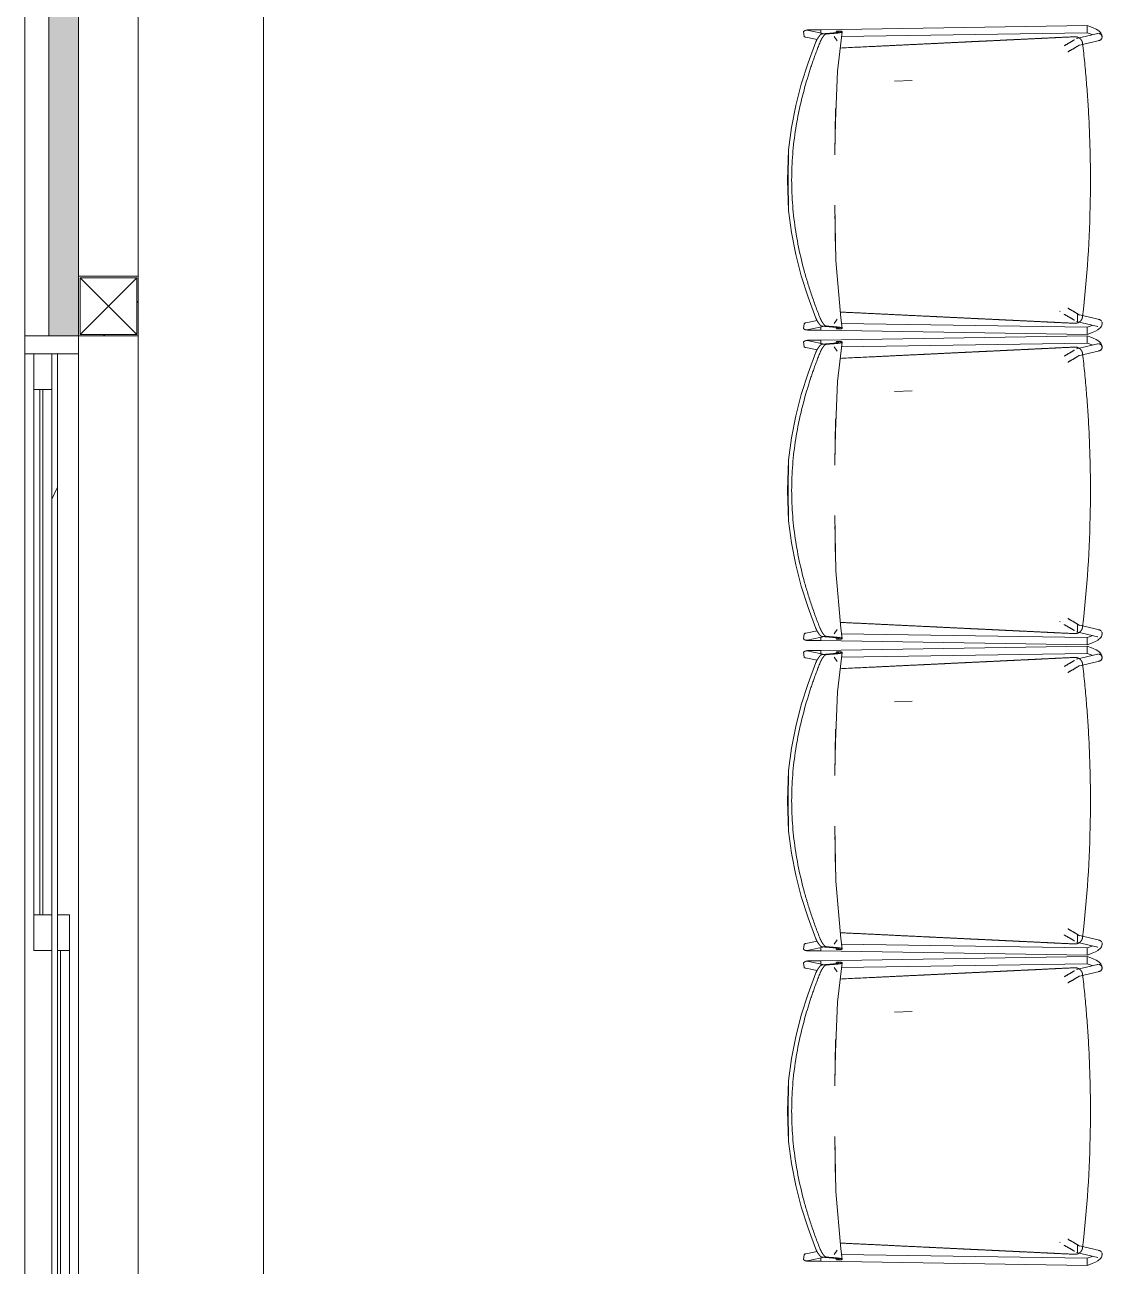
# Model space of a CAD drawing. Header units: millimetres. Extents: x -76261 to 649593, y -304265 to 60256.
# Drawn here: x 128700 to 130505, y -13159 to -11079 of the extents above; entities that cross this region are included whole.
import ezdxf

# ---------------------------------------------------------------- set-up
doc = ezdxf.new("R2010")
doc.units = ezdxf.units.MM
doc.header["$LTSCALE"] = 2000
doc.header["$MEASUREMENT"] = 0
doc.linetypes.add('Centre', pattern=[6.9, 4, -0.7, 1.5, -0.7])
doc.linetypes.add('Hidden 1_0mm', pattern=[1.6, 1, -0.6])
doc.layers.get('0').update_dxf_attribs({"linetype": 'CONTINUOUS'})
for name, color, linetype, lineweight in [('A-GLAZ', 8, 'CONTINUOUS', 15), ('A-WALL', 8, 'CONTINUOUS', 15), ('A-WALL-PATT', 8, 'CONTINUOUS', 50), ('I-FURN', 8, 'Hidden 1_0mm', 15), ('S-BEAM', 12, 'CONTINUOUS', 15), ('S-GRID', 14, 'CONTINUOUS', 15)]:
    doc.layers.add(name, color=color, linetype=linetype, lineweight=lineweight)

# ---------------------------------------------------------------- blocks, each defined once
blk = doc.blocks.new('WPVC-1500x2000 - WPVC-2000X2000-10643708-3rd FLOOR PLAN')
at = {"layer": 'A-GLAZ'}
h = blk.add_hatch(dxfattribs=at)
h.set_pattern_fill('FP_43', color=256, style=0, pattern_type=2)
h.set_pattern_definition([(153.435, (-54706, 86237.8), (-1524.001, -0.0014), [532.463, -2875.304]), (153.435, (-54706, 84713.8), (-1524.001, -0.0014), [532.463, -2875.304]), (153.435, (-55000.4, 86967.34), (-1524.001, -0.0014), [532.463, -2875.304]), (153.435, (-55000.4, 85443.34), (-1524.001, -0.0014), [532.463, -2875.304]), (153.435, (-54896.5, 86856.9), (-1524.001, -0.0014), [532.463, -2875.304]), (153.435, (-54896.5, 85332.9), (-1524.001, -0.0014), [532.463, -2875.304]), (153.435, (-55491.7, 86744.36), (-1524.001, -0.0014), [258.802, -3148.965]), (153.435, (-55491.7, 85220.36), (-1524.001, -0.0014), [258.802, -3148.965]), (153.435, (-55399.6, 86670.75), (-1524.001, -0.0014), [532.463, -2875.304]), (153.435, (-55399.6, 85146.75), (-1524.001, -0.0014), [532.463, -2875.304]), (153.435, (-55465.7, 86683.74), (-1524.001, -0.0014), [532.463, -2875.304]), (153.435, (-55465.7, 85159.74), (-1524.001, -0.0014), [532.463, -2875.304]), (153.435, (-55175.6, 86068.9), (-1524.001, -0.0014), [532.463, -2875.304]), (153.435, (-55175.6, 84544.9), (-1524.001, -0.0014), [532.463, -2875.304]), (153.435, (-55253.5, 86081.9), (-1524.001, -0.0014), [532.463, -2875.304]), (153.435, (-55253.5, 84557.9), (-1524.001, -0.0014), [532.463, -2875.304]), (153.435, (-55309.7, 86085.4), (-1524.001, -0.0014), [532.463, -2875.304]), (153.435, (-55309.7, 84561.4), (-1524.001, -0.0014), [532.463, -2875.304])])
h.paths.add_polyline_path([(970, 10), (-970, 10), (-970, 0), (970, 0)], flags=0)
for p, q in [((-1000, 45), (-970, 45)), ((-1000, -45), (-1000, 45)), ((-970, 45), (-970, 10)), ((-970, 45), (970, 45)), ((970, 45), (1000, 45)), ((970, 10), (970, 45)), ((1000, 45), (1000, -45)), ((-30, 30), (30, 30)), ((-30, 10), (-30, 30)), ((30, 30), (30, 10)), ((30, 30), (910, 30)), ((910, 30), (970, 30)), ((910, 10), (910, 30)), ((970, 30), (970, 10)), ((-970, 10), (970, 10)), ((-970, 0), (-970, 10)), ((-970, 0), (970, 0)), ((-970, 0), (-970, -45)), ((-970, -30), (-970, 0)), ((-910, 0), (-910, -30)), ((-30, -30), (-30, 0)), ((30, 15), (910, 15)), ((30, 10), (30, 15)), ((30, 0), (30, -30)), ((910, 15), (910, 10)), ((970, 10), (970, 0)), ((970, -45), (970, 0)), ((-910, -15), (-30, -15)), ((-910, -20), (-910, -15)), ((-30, -20), (-910, -20)), ((-30, -15), (-30, -20)), ((-910, -30), (-970, -30)), ((-910, -30), (-30, -30)), ((30, -30), (-30, -30)), ((-970, -45), (-1000, -45)), ((-970, -45), (970, -45)), ((1000, -45), (970, -45))]:
    blk.add_line(p, q, dxfattribs=at)
blk = doc.blocks.new('AndreuWorld_Sit_SideChair_SledBase - AndreuWorld_Sit_SideChair_SledBase-V74-3rd FLOOR PLAN')
at = {"layer": 'I-FURN'}
for p, q in [((-251, 217.6), (-244.5, 185.8)), ((-235.4, 201.1), (-239.3, 220)), ((239.3, 220), (235.4, 201.1)), ((244.5, 185.8), (251, 217.6)), ((-251.6, 194.6), (-258.8, -251.4)), ((-251.6, 194.6), (-251.3, 194.6)), ((-246.7, 194.6), (-251.6, 194.6)), ((245.7, 194.6), (250.9, 194.6)), ((250.9, 194.6), (245.7, 194.6)), ((258.8, -251.4), (251.6, 194.6)), ((-249.4, 168.3), (-249.4, 162.1)), ((-233.1, 167.4), (-240.4, 172.5)), ((233.1, 167.4), (240.4, 172.5)), ((249.4, 162.1), (249.4, 168.3)), ((-246.8, -251.4), (-240.3, 160)), ((240.3, 160), (246.8, -251.4)), ((165.5, 71.5), (167, 41.9)), ((-220, -205.2), (-220.5, -206.1)), ((-236.9, -233.6), (-245.5, -269.2)), ((-237, -235), (-225.1, -235)), ((-233.9, -272), (-225.3, -236.4)), ((225.3, -236.4), (233.9, -271.9)), ((245.5, -269.1), (236.9, -233.6)), ((-258.5, -251.4), (-258.8, -251.4)), ((-258.8, -251.4), (-258.5, -251.4)), ((-258, -251.4), (-258.8, -251.4)), ((-247, -251.4), (-257, -251.4)), ((258.8, -251.4), (247, -251.4)), ((258.8, -251.4), (258.5, -251.4)), ((258.5, -251.4), (258.8, -251.4))]:
    blk.add_line(p, q, dxfattribs=at)
at = {"layer": 'I-FURN', "flags": 128}
for points in [[(50.8, 248.8), (0, 250.6), (-50.8, 248.8)], [(-231.4, 203.1), (-196.4, 216.2), (-160.8, 227.6), (-124.6, 236.9), (-87.9, 244.1), (-50.8, 248.8)], [(-50.8, 248.8), (0, 249.3), (50.8, 248.8)], [(50.8, 248.8), (87.9, 244.1), (124.6, 236.9), (160.8, 227.6), (196.4, 216.2), (231.4, 203.1)], [(-239.3, 220), (-239.5, 220.8), (-240.7, 222.8), (-248.6, 223.8), (-250.8, 221.1), (-251, 220.1), (-251.1, 219.6), (-251.2, 219.3), (-251.2, 219), (-251.2, 218.6), (-251.3, 218.3), (-251.3, 218), (-251.3, 217.6), (-251.3, 217.2), (-251.4, 216.7), (-251.4, 216.3), (-251.4, 215.8), (-251.4, 215.2), (-251.4, 214.7), (-251.4, 214.1), (-251.5, 213.5), (-251.5, 212.8), (-251.5, 212.1), (-251.5, 211.4), (-251.5, 210.7), (-251.5, 209.9), (-251.5, 209.2), (-251.6, 208.4), (-251.6, 207.5), (-251.6, 206.7), (-251.6, 205.8), (-251.6, 205), (-251.6, 204.1), (-251.6, 203.1), (-251.6, 202.2), (-251.6, 201.3), (-251.6, 200.3), (-251.6, 199.4), (-251.6, 198.4), (-251.6, 197.5), (-251.6, 196.5), (-251.6, 195.5), (-251.6, 194.6)], [(239.3, 220), (239.5, 220.8), (240.7, 222.8), (248.6, 223.8), (250.8, 221.1), (251, 220.1), (251.1, 219.6), (251.2, 219.3), (251.2, 219), (251.2, 218.6), (251.3, 218.3), (251.3, 218), (251.3, 217.6), (251.3, 217.2), (251.4, 216.7), (251.4, 216.3), (251.4, 215.8), (251.4, 215.2), (251.4, 214.7), (251.4, 214.1), (251.5, 213.5), (251.5, 212.8), (251.5, 212.1), (251.5, 211.4), (251.5, 210.7), (251.5, 209.9), (251.5, 209.2), (251.6, 208.4), (251.6, 207.5), (251.6, 206.7), (251.6, 205.8), (251.6, 205), (251.6, 204.1), (251.6, 203.1), (251.6, 202.2), (251.6, 201.3), (251.6, 200.3), (251.6, 199.4), (251.6, 198.4), (251.6, 197.5), (251.6, 196.5), (251.6, 195.5), (251.6, 194.6)], [(-42.4, 171.2), (-134.8, 169.4), (-230.9, 161.4), (-248.2, 158.8)], [(248.2, 158.8), (182.6, 166.6), (98.7, 170.5), (46.5, 171.2), (42.4, 171.2)], [(-235, -230.2), (-234.8, -230), (-234.7, -229.7), (-234.5, -229.4), (-234.3, -229), (-234.1, -228.7), (-233.8, -228.3), (-233.6, -227.9), (-233.3, -227.5), (-233.1, -227), (-232.8, -226.6), (-232.5, -226.1), (-232.2, -225.6), (-231.9, -225), (-231.6, -224.5), (-231.3, -224), (-230.9, -223.4), (-230.6, -222.8), (-230.2, -222.2), (-229.9, -221.6), (-229.5, -221), (-229.2, -220.4), (-228.8, -219.8), (-228.5, -219.1), (-228.1, -218.5), (-227.7, -217.8), (-227.3, -217.2), (-227, -216.5), (-226.6, -215.9), (-226.2, -215.2), (-225.8, -214.5), (-225.5, -213.9), (-225.1, -213.2), (-224.9, -212.9)], [(-226.6, -238.8), (-226.2, -238.4), (-226, -238.2), (-225.8, -237.9), (-225.7, -237.7), (-225.5, -237.5), (-225.4, -237.2), (-225.2, -237), (-225, -236.7), (-224.8, -236.4), (-224.6, -236.1), (-224.4, -235.8), (-224.2, -235.4), (-224, -235), (-223.8, -234.7), (-223.5, -234.2), (-223.2, -233.8), (-223, -233.3), (-222.7, -232.9), (-222.4, -232.4), (-222.1, -231.9), (-221.8, -231.3), (-221.5, -230.8), (-221.1, -230.3), (-220.8, -229.7), (-220.5, -229.1), (-220.1, -228.5), (-219.8, -227.9), (-219.4, -227.3), (-219, -226.7), (-218.7, -226), (-218.3, -225.4), (-217.9, -224.7), (-217.6, -224.1), (-217.2, -223.4), (-216.8, -222.7), (-216.4, -222.1), (-216.1, -221.4), (-215.7, -220.7), (-215.3, -220.1), (-214.9, -219.4), (-214.6, -218.8)], [(226.6, -238.8), (226.2, -238.4), (226, -238.2), (225.8, -237.9), (225.7, -237.7), (225.5, -237.5), (225.4, -237.2), (225.2, -237), (225, -236.7), (224.8, -236.4), (224.6, -236.1), (224.4, -235.8), (224.2, -235.4), (224, -235), (223.8, -234.7), (223.5, -234.2), (223.2, -233.8), (223, -233.3), (222.7, -232.9), (222.4, -232.4), (222.1, -231.9), (221.8, -231.3), (221.5, -230.8), (221.1, -230.3), (220.8, -229.7), (220.5, -229.1), (220.1, -228.5), (219.8, -227.9), (219.4, -227.3), (219, -226.7), (218.7, -226), (218.3, -225.4), (217.9, -224.7), (217.6, -224.1), (217.2, -223.4), (216.8, -222.7), (216.4, -222.1), (216.1, -221.4), (215.7, -220.7), (215.3, -220.1), (214.9, -219.4), (214.6, -218.8)], [(235, -230.2), (234.8, -230), (234.7, -229.7), (234.5, -229.4), (234.3, -229), (234.1, -228.7), (233.8, -228.3), (233.6, -227.9), (233.3, -227.5), (233.1, -227), (232.8, -226.6), (232.5, -226.1), (232.2, -225.6), (231.9, -225), (231.6, -224.5), (231.3, -224), (230.9, -223.4), (230.6, -222.8), (230.2, -222.2), (229.9, -221.6), (229.5, -221), (229.2, -220.4), (228.8, -219.8), (228.5, -219.1), (228.1, -218.5), (227.7, -217.8), (227.3, -217.2), (227, -216.5), (226.6, -215.9), (226.2, -215.2), (225.8, -214.5), (225.5, -213.9), (225.1, -213.2), (224.9, -212.9)], [(-258.8, -251.4), (-257.1, -256.2), (-255.6, -260), (-253.1, -265.7), (-250.9, -269.6), (-246.6, -274.5), (-244.7, -275.7), (-241.2, -276.6), (-239.2, -276.5), (-237.4, -276.1)], [(-258.8, -251.4), (-258.5, -251.4), (-257.9, -251.4)], [(-257, -251.4), (-255.8, -251.4), (-254.3, -251.4), (-252.8, -251.4), (-251.3, -251.4), (-249.8, -251.4), (-248.6, -251.4), (-247.6, -251.4), (-247.1, -251.4)], [(-243.6, -259.8), (-244.9, -256.7), (-246.8, -251.4)], [(237.4, -276.1), (239.3, -276.6), (241.2, -276.6), (243.1, -276.3), (246.6, -274.5), (249.8, -271.2), (252.6, -266.6), (254.9, -261.7), (256.6, -257.4), (258.8, -251.4)], [(243.6, -259.8), (244.9, -256.7), (246.8, -251.4)], [(247.1, -251.4), (247.6, -251.4), (248.6, -251.4), (249.8, -251.4), (251.3, -251.4), (252.8, -251.4), (254.3, -251.4), (255.8, -251.4), (257, -251.4), (257.9, -251.4), (258.5, -251.4), (258.8, -251.4)]]:
    blk.add_lwpolyline(points, dxfattribs=at)
at = {"layer": 'I-FURN'}
for centre, major_axis, start_param, end_param in [((-239.7, -270.6), (-5.79, 1.4), 6.257444, 6.283185), ((239.7, -270.5), (5.79, 1.4), 0, 0.025741), ((-239.7, -270.6), (-5.79, 1.4), 1.545055, 2.068654), ((-239.7, -270.6), (-5.79, 1.4), 2.330453, 3.141593), ((239.7, -270.5), (5.79, 1.4), 2.905535, 6.047127)]:
    blk.add_ellipse(centre, major_axis=major_axis, ratio=0.995867, start_param=start_param, end_param=end_param, dxfattribs=at)
for points, knots in [([(231.4, 195.9), (221.4, 199.9), (201.2, 207.6), (160.1, 221), (100.7, 236), (21.7, 245.6), (-65, 242), (-135.9, 228), (-191, 211.2), (-218, 201.3), (-231.4, 195.9)], [-1, -1, -1, -1, -0.931818, -0.863636, -0.727273, -0.545455, -0.363636, -0.181818, -0.090909, 0, 0, 0, 0]), ([(-249.4, 168.2), (-249.2, 166.8), (-248.7, 164.9), (-247.6, 164.8), (-246.6, 170.4), (-245.6, 181.4), (-245.1, 188.7), (-244.9, 192.7)], [-1, -1, -1, -1, -0.833333, -0.666667, -0.333333, -0.166667, 0, 0, 0, 0]), ([(-244.9, 192.7), (-244.8, 193.1), (-244.7, 193.6), (-244.2, 194.4), (-243.7, 195), (-243.1, 195.7), (-242.4, 196.4), (-241.7, 197), (-241.2, 197.4), (-240.7, 197.8), (-240.2, 198.1), (-239.6, 198.6), (-238.7, 199.2), (-237.6, 200), (-236.5, 200.6), (-235.2, 201.3), (-233.6, 202.1), (-232.3, 202.7), (-231.4, 203.1)], [-1, -1, -1, -1, -0.875, -0.8125, -0.75, -0.6875, -0.625, -0.5625, -0.53125, -0.5, -0.46875, -0.4375, -0.375, -0.3125, -0.25, -0.1875, -0.125, 0, 0, 0, 0]), ([(-231.4, 195.9), (-232.3, 195.5), (-233.6, 194.9), (-235.2, 194.1), (-236.5, 193.4), (-237.6, 192.8), (-238.7, 192.1), (-239.6, 191.5), (-240.2, 191), (-240.7, 190.6), (-241.2, 190.3), (-241.7, 189.8), (-242.4, 189.2), (-243.1, 188.6), (-243.7, 187.9), (-244.2, 187.3), (-244.7, 186.5), (-244.8, 186), (-244.9, 185.7)], [-1, -1, -1, -1, -0.875, -0.8125, -0.75, -0.6875, -0.625, -0.5625, -0.53125, -0.5, -0.46875, -0.4375, -0.375, -0.3125, -0.25, -0.1875, -0.125, 0, 0, 0, 0]), ([(231.4, 203.1), (232.3, 202.7), (233.6, 202.1), (235.2, 201.3), (236.5, 200.6), (237.6, 200), (238.7, 199.2), (239.6, 198.6), (240.2, 198.1), (240.7, 197.8), (241.2, 197.4), (241.7, 197), (242.4, 196.4), (243.1, 195.7), (243.7, 195), (244.2, 194.4), (244.7, 193.6), (244.8, 193.1), (244.9, 192.7)], [-1, -1, -1, -1, -0.875, -0.8125, -0.75, -0.6875, -0.625, -0.5625, -0.53125, -0.5, -0.46875, -0.4375, -0.375, -0.3125, -0.25, -0.1875, -0.125, 0, 0, 0, 0]), ([(244.9, 185.7), (244.8, 186), (244.7, 186.5), (244.2, 187.3), (243.7, 187.9), (243.1, 188.6), (242.4, 189.2), (241.7, 189.8), (241.2, 190.3), (240.7, 190.6), (240.2, 191), (239.6, 191.5), (238.7, 192.1), (237.6, 192.8), (236.5, 193.4), (235.2, 194.1), (233.6, 194.9), (232.3, 195.5), (231.4, 195.9)], [-1, -1, -1, -1, -0.875, -0.8125, -0.75, -0.6875, -0.625, -0.5625, -0.53125, -0.5, -0.46875, -0.4375, -0.375, -0.3125, -0.25, -0.1875, -0.125, 0, 0, 0, 0]), ([(244.9, 192.7), (245.1, 188.7), (245.6, 181.4), (246.6, 170.4), (247.6, 164.8), (248.7, 164.9), (249.2, 166.8), (249.4, 168.2)], [-1, -1, -1, -1, -0.833333, -0.666667, -0.333333, -0.166667, 0, 0, 0, 0]), ([(-244.9, 185.7), (-245.1, 181.7), (-245.6, 174.7), (-246.6, 164), (-247.6, 158.6), (-248.7, 158.7), (-249.2, 160.6), (-249.4, 162)], [-1, -1, -1, -1, -0.833333, -0.666667, -0.333333, -0.166667, 0, 0, 0, 0]), ([(-246.4, 169.6), (-246.4, 169.6), (-247.1, 169.4), (-248.7, 168.9), (-249.4, 168.5), (-249.4, 168.3)], [-0.5068858, -0.5068858, -0.5068858, -0.5068858, -0.5, -0.3333333, -0.0149364, -0.0149364, -0.0149364, -0.0149364]), ([(249.4, 162), (249.2, 160.6), (248.7, 158.7), (247.6, 158.6), (246.6, 164), (245.6, 174.7), (245.1, 181.7), (244.9, 185.7)], [-1, -1, -1, -1, -0.833333, -0.666667, -0.333333, -0.166667, 0, 0, 0, 0]), ([(249.4, 168.3), (249.4, 168.5), (248.8, 168.9), (247.1, 169.4), (246.4, 169.6), (246.4, 169.6)], [-0.9850625, -0.9850625, -0.9850625, -0.9850625, -0.6666667, -0.5, -0.4930621, -0.4930621, -0.4930621, -0.4930621]), ([(-221.2, 161.5), (-221.7, 152.9), (-222.5, 134.9), (-223.8, 107.4), (-225.2, 79.1), (-226.6, 50.7), (-227.7, 27.1), (-228.6, 8.2), (-229.3, -6), (-230, -20.5), (-230.7, -35), (-231.4, -49.6), (-232.1, -63.8), (-232.7, -77.7), (-233.4, -91.5), (-233.9, -102.8), (-234.4, -111.9), (-234.7, -118.7), (-235, -125.5), (-235.5, -134.5), (-236, -145.6), (-236.6, -159.1), (-237.3, -172.9), (-238, -187), (-238.9, -206.1), (-239.6, -220.7), (-240.1, -230.6)], [-0.9940305, -0.9940305, -0.9940305, -0.9940305, -0.9285714, -0.8571429, -0.7857143, -0.7142857, -0.6428571, -0.6071429, -0.5714286, -0.5357143, -0.5, -0.4642857, -0.4285714, -0.3928571, -0.3571429, -0.3214286, -0.3035714, -0.2857143, -0.2678571, -0.25, -0.2142857, -0.1785714, -0.1428571, -0.1071429, -0.0714286, 0, 0, 0, 0]), ([(240.1, -230.6), (239.6, -220.7), (238.9, -206.1), (238, -187), (237.3, -172.9), (236.6, -159.1), (236, -145.6), (235.5, -134.5), (235, -125.5), (234.7, -118.7), (234.4, -111.9), (233.9, -102.8), (233.4, -91.5), (232.7, -77.7), (232.1, -63.8), (231.4, -49.6), (230.7, -35), (230, -20.5), (229.3, -6), (228.6, 8.2), (227.7, 27.1), (226.6, 50.7), (225.2, 79.1), (223.4, 116.3), (222.1, 144.1), (221.2, 162.4)], [-1, -1, -1, -1, -0.9285714, -0.8928571, -0.8571429, -0.8214286, -0.7857143, -0.75, -0.7321429, -0.7142857, -0.6964286, -0.6785714, -0.6428571, -0.6071429, -0.5714286, -0.5357143, -0.5, -0.4642857, -0.4285714, -0.3928571, -0.3571429, -0.2857143, -0.2142857, -0.1428571, -0.0037767, -0.0037767, -0.0037767, -0.0037767]), ([(-240.1, -230.6), (-240.1, -231.4), (-240, -232.9), (-239.6, -234.8), (-239.1, -236.3), (-238.5, -237.3), (-237.9, -238.3), (-237.2, -239.3), (-236.4, -240.2), (-235.5, -241), (-234.6, -241.7), (-233.2, -242.5), (-231.3, -243.4), (-229.7, -243.7), (-228.8, -243.8)], [-1, -1, -1, -1, -0.875, -0.75, -0.6875, -0.625, -0.5625, -0.5, -0.4375, -0.375, -0.3125, -0.25, -0.125, 0, 0, 0, 0]), ([(-228.8, -243.8), (-229.7, -243.7), (-230.9, -243.5), (-232.5, -242.9), (-233.6, -242.3), (-234.6, -241.7), (-235.6, -241), (-236.4, -240.1), (-237, -239.6), (-237.2, -239.2)], [-1, -1, -1, -1, -0.875, -0.8125, -0.75, -0.6875, -0.625, -0.5625, -0.5, -0.5, -0.5, -0.5]), ([(-228.8, -243.8), (-163.8, -251.3), (-54.7, -258.5), (76.5, -256.4), (163.7, -250.6), (207.2, -246.3), (228.8, -243.8)], [-1, -1, -1, -1, -0.571429, -0.285714, -0.142857, 0, 0, 0, 0]), ([(228.8, -243.8), (229.7, -243.7), (231.3, -243.4), (233.2, -242.6), (234.6, -241.7), (235.5, -241), (236.4, -240.2), (237.2, -239.3), (237.9, -238.3), (238.5, -237.3), (239, -236.3), (239.6, -234.8), (240, -232.9), (240.1, -231.4), (240.1, -230.6)], [-1, -1, -1, -1, -0.875, -0.75, -0.6875, -0.625, -0.5625, -0.5, -0.4375, -0.375, -0.3125, -0.25, -0.125, 0, 0, 0, 0]), ([(237.2, -239.3), (237, -239.6), (236.4, -240.2), (235.5, -241), (234.6, -241.7), (233.6, -242.3), (232.5, -242.9), (230.9, -243.5), (229.7, -243.7), (228.8, -243.8)], [-0.5, -0.5, -0.5, -0.5, -0.4375, -0.375, -0.3125, -0.25, -0.1875, -0.125, 0, 0, 0, 0]), ([(-233.7, -270.6), (-233.7, -271.1), (-233.8, -271.8), (-234, -272.5), (-234, -272.6)], [-1, -1, -1, -1, -0.925, -0.8925739, -0.8925739, -0.8925739, -0.8925739]), ([(234.7, -274.1), (234.7, -274), (234.5, -273.7), (234.2, -273.2), (234, -272.5), (233.8, -271.6), (233.7, -270.9), (233.7, -270.6)], [-0.2, -0.2, -0.2, -0.2, -0.175, -0.15, -0.1, -0.05, 0, 0, 0, 0])]:
    blk.add_open_spline(points, degree=3, knots=knots, dxfattribs=at)
for points in [[(-119.8, 170.2), (-99.9, 170.6), (-79.9, 170.9), (-60, 171.1)], [(60, 171.1), (79.9, 170.9), (99.9, 170.5), (119.8, 170.2)], [(-249.4, 162), (-249.5, 162.3), (-249, 162.6), (-248.1, 162.9)], [(248.1, 162.9), (249, 162.6), (249.5, 162.3), (249.4, 162)], [(-237.4, -276.1), (-237.5, -276.1), (-237.6, -276.2), (-237.7, -276.2)], [(237.7, -276.2), (237.6, -276.2), (237.5, -276.1), (237.4, -276.1)]]:
    blk.add_open_spline(points, degree=3, dxfattribs=at)
blk = doc.blocks.new('AndreuWorld_Sit_SideChair_SledBase - AndreuWorld_Sit_SideChair_SledBase-V78-3rd FLOOR PLAN')
at = {"layer": 'I-FURN'}
for p, q in [((-251, 217.6), (-244.5, 185.8)), ((-235.4, 201.1), (-239.3, 220)), ((239.3, 220), (235.4, 201.1)), ((244.5, 185.8), (251, 217.6)), ((-251.6, 194.6), (-258.8, -251.4)), ((-251.6, 194.6), (-251.3, 194.6)), ((-246.7, 194.6), (-251.6, 194.6)), ((245.7, 194.6), (250.9, 194.6)), ((250.9, 194.6), (245.7, 194.6)), ((258.8, -251.4), (251.6, 194.6)), ((-249.4, 168.3), (-249.4, 162.1)), ((-233.1, 167.4), (-240.4, 172.5)), ((233.1, 167.4), (240.4, 172.5)), ((249.4, 162.1), (249.4, 168.3)), ((-246.8, -251.4), (-240.3, 160)), ((240.3, 160), (246.8, -251.4)), ((165.5, 71.5), (167, 41.9)), ((-236.9, -233.6), (-245.5, -269.2)), ((-237, -235), (-225.1, -235)), ((-233.9, -272), (-225.3, -236.4)), ((225.3, -236.4), (233.9, -271.9)), ((245.5, -269.1), (236.9, -233.6)), ((-258.5, -251.4), (-258.8, -251.4)), ((-258.8, -251.4), (-258.5, -251.4)), ((-258, -251.4), (-258.8, -251.4)), ((-247, -251.4), (-257, -251.4)), ((258.8, -251.4), (247, -251.4)), ((258.8, -251.4), (258.5, -251.4)), ((258.5, -251.4), (258.8, -251.4))]:
    blk.add_line(p, q, dxfattribs=at)
at = {"layer": 'I-FURN', "flags": 128}
for points in [[(50.8, 248.8), (0, 250.6), (-50.8, 248.8)], [(-231.4, 203.1), (-196.4, 216.2), (-160.8, 227.6), (-124.6, 236.9), (-87.9, 244.1), (-50.8, 248.8)], [(-50.8, 248.8), (0, 249.3), (50.8, 248.8)], [(50.8, 248.8), (87.9, 244.1), (124.6, 236.9), (160.8, 227.6), (196.4, 216.2), (231.4, 203.1)], [(-239.3, 220), (-239.5, 220.8), (-240.7, 222.8), (-248.6, 223.8), (-250.8, 221.1), (-251, 220.1), (-251.1, 219.6), (-251.2, 219.3), (-251.2, 219), (-251.2, 218.6), (-251.3, 218.3), (-251.3, 218), (-251.3, 217.6), (-251.3, 217.2), (-251.4, 216.7), (-251.4, 216.3), (-251.4, 215.8), (-251.4, 215.2), (-251.4, 214.7), (-251.4, 214.1), (-251.5, 213.5), (-251.5, 212.8), (-251.5, 212.1), (-251.5, 211.4), (-251.5, 210.7), (-251.5, 209.9), (-251.5, 209.2), (-251.6, 208.4), (-251.6, 207.5), (-251.6, 206.7), (-251.6, 205.8), (-251.6, 205), (-251.6, 204.1), (-251.6, 203.1), (-251.6, 202.2), (-251.6, 201.3), (-251.6, 200.3), (-251.6, 199.4), (-251.6, 198.4), (-251.6, 197.5), (-251.6, 196.5), (-251.6, 195.5), (-251.6, 194.6)], [(239.3, 220), (239.5, 220.8), (240.7, 222.8), (248.6, 223.8), (250.8, 221.1), (251, 220.1), (251.1, 219.6), (251.2, 219.3), (251.2, 219), (251.2, 218.6), (251.3, 218.3), (251.3, 218), (251.3, 217.6), (251.3, 217.2), (251.4, 216.7), (251.4, 216.3), (251.4, 215.8), (251.4, 215.2), (251.4, 214.7), (251.4, 214.1), (251.5, 213.5), (251.5, 212.8), (251.5, 212.1), (251.5, 211.4), (251.5, 210.7), (251.5, 209.9), (251.5, 209.2), (251.6, 208.4), (251.6, 207.5), (251.6, 206.7), (251.6, 205.8), (251.6, 205), (251.6, 204.1), (251.6, 203.1), (251.6, 202.2), (251.6, 201.3), (251.6, 200.3), (251.6, 199.4), (251.6, 198.4), (251.6, 197.5), (251.6, 196.5), (251.6, 195.5), (251.6, 194.6)], [(-42.4, 171.2), (-134.8, 169.4), (-230.9, 161.4), (-248.2, 158.8)], [(248.2, 158.8), (182.6, 166.6), (98.7, 170.5), (46.5, 171.2), (42.4, 171.2)], [(-235, -230.2), (-234.8, -230), (-234.7, -229.7), (-234.5, -229.4), (-234.3, -229), (-234.1, -228.7), (-233.8, -228.3), (-233.6, -227.9), (-233.3, -227.5), (-233.1, -227), (-232.8, -226.6), (-232.5, -226.1), (-232.2, -225.6), (-231.9, -225), (-231.6, -224.5), (-231.3, -224), (-230.9, -223.4), (-230.6, -222.8), (-230.2, -222.2), (-229.9, -221.6), (-229.5, -221), (-229.2, -220.4), (-228.8, -219.8), (-228.5, -219.1), (-228.1, -218.5), (-227.7, -217.8), (-227.3, -217.2), (-227, -216.5), (-226.6, -215.9), (-226.2, -215.2), (-225.8, -214.5), (-225.5, -213.9), (-225.1, -213.2), (-224.9, -212.9)], [(-226.6, -238.8), (-226.2, -238.4), (-226, -238.2), (-225.8, -237.9), (-225.7, -237.7), (-225.5, -237.5), (-225.4, -237.2), (-225.2, -237), (-225, -236.7), (-224.8, -236.4), (-224.6, -236.1), (-224.4, -235.8), (-224.2, -235.4), (-224, -235), (-223.8, -234.7), (-223.5, -234.2), (-223.2, -233.8), (-223, -233.3), (-222.7, -232.9), (-222.4, -232.4), (-222.1, -231.9), (-221.8, -231.3), (-221.5, -230.8), (-221.1, -230.3), (-220.8, -229.7), (-220.5, -229.1), (-220.1, -228.5), (-219.8, -227.9), (-219.4, -227.3), (-219, -226.7), (-218.7, -226), (-218.3, -225.4), (-217.9, -224.7), (-217.6, -224.1), (-217.2, -223.4), (-216.8, -222.7), (-216.4, -222.1), (-216.1, -221.4), (-215.7, -220.7), (-215.3, -220.1), (-214.9, -219.4), (-214.6, -218.8)], [(226.6, -238.8), (226.2, -238.4), (226, -238.2), (225.8, -237.9), (225.7, -237.7), (225.5, -237.5), (225.4, -237.2), (225.2, -237), (225, -236.7), (224.8, -236.4), (224.6, -236.1), (224.4, -235.8), (224.2, -235.4), (224, -235), (223.8, -234.7), (223.5, -234.2), (223.2, -233.8), (223, -233.3), (222.7, -232.9), (222.4, -232.4), (222.1, -231.9), (221.8, -231.3), (221.5, -230.8), (221.1, -230.3), (220.8, -229.7), (220.5, -229.1), (220.1, -228.5), (219.8, -227.9), (219.4, -227.3), (219, -226.7), (218.7, -226), (218.3, -225.4), (217.9, -224.7), (217.6, -224.1), (217.2, -223.4), (216.8, -222.7), (216.4, -222.1), (216.1, -221.4), (215.7, -220.7), (215.3, -220.1), (214.9, -219.4), (214.6, -218.8)], [(235, -230.2), (234.8, -230), (234.7, -229.7), (234.5, -229.4), (234.3, -229), (234.1, -228.7), (233.8, -228.3), (233.6, -227.9), (233.3, -227.5), (233.1, -227), (232.8, -226.6), (232.5, -226.1), (232.2, -225.6), (231.9, -225), (231.6, -224.5), (231.3, -224), (230.9, -223.4), (230.6, -222.8), (230.2, -222.2), (229.9, -221.6), (229.5, -221), (229.2, -220.4), (228.8, -219.8), (228.5, -219.1), (228.1, -218.5), (227.7, -217.8), (227.3, -217.2), (227, -216.5), (226.6, -215.9), (226.2, -215.2), (225.8, -214.5), (225.5, -213.9), (225.1, -213.2), (224.9, -212.9)], [(-258.8, -251.4), (-257.1, -256.2), (-255.6, -260), (-253.1, -265.7), (-250.9, -269.6), (-246.6, -274.5), (-244.7, -275.7), (-241.2, -276.6), (-239.2, -276.5), (-237.4, -276.1)], [(-258.8, -251.4), (-258.5, -251.4), (-257.9, -251.4)], [(-257, -251.4), (-255.8, -251.4), (-254.3, -251.4), (-252.8, -251.4), (-251.3, -251.4), (-249.8, -251.4), (-248.6, -251.4), (-247.6, -251.4), (-247.1, -251.4)], [(-243.6, -259.8), (-244.9, -256.7), (-246.8, -251.4)], [(237.4, -276.1), (239.3, -276.6), (241.2, -276.6), (243.1, -276.3), (246.6, -274.5), (249.8, -271.2), (252.6, -266.6), (254.9, -261.7), (256.6, -257.4), (258.8, -251.4)], [(243.6, -259.8), (244.9, -256.7), (246.8, -251.4)], [(247.1, -251.4), (247.6, -251.4), (248.6, -251.4), (249.8, -251.4), (251.3, -251.4), (252.8, -251.4), (254.3, -251.4), (255.8, -251.4), (257, -251.4), (257.9, -251.4), (258.5, -251.4), (258.8, -251.4)]]:
    blk.add_lwpolyline(points, dxfattribs=at)
at = {"layer": 'I-FURN'}
for centre, major_axis, start_param, end_param in [((-239.7, -270.6), (-5.79, 1.4), 6.257444, 6.283185), ((239.7, -270.5), (5.79, 1.4), 0, 0.025741), ((-239.7, -270.6), (-5.79, 1.4), 1.545055, 2.068654), ((-239.7, -270.6), (-5.79, 1.4), 2.330453, 3.141593), ((239.7, -270.5), (5.79, 1.4), 2.905535, 6.047127)]:
    blk.add_ellipse(centre, major_axis=major_axis, ratio=0.995867, start_param=start_param, end_param=end_param, dxfattribs=at)
for points, knots in [([(231.4, 195.9), (221.4, 199.9), (201.2, 207.6), (160.1, 221), (100.7, 236), (21.7, 245.6), (-65, 242), (-135.9, 228), (-191, 211.2), (-218, 201.3), (-231.4, 195.9)], [-1, -1, -1, -1, -0.931818, -0.863636, -0.727273, -0.545455, -0.363636, -0.181818, -0.090909, 0, 0, 0, 0]), ([(-249.4, 168.2), (-249.2, 166.8), (-248.7, 164.9), (-247.6, 164.8), (-246.6, 170.4), (-245.6, 181.4), (-245.1, 188.7), (-244.9, 192.7)], [-1, -1, -1, -1, -0.833333, -0.666667, -0.333333, -0.166667, 0, 0, 0, 0]), ([(-244.9, 192.7), (-244.8, 193.1), (-244.7, 193.6), (-244.2, 194.4), (-243.7, 195), (-243.1, 195.7), (-242.4, 196.4), (-241.7, 197), (-241.2, 197.4), (-240.7, 197.8), (-240.2, 198.1), (-239.6, 198.6), (-238.7, 199.2), (-237.6, 200), (-236.5, 200.6), (-235.2, 201.3), (-233.6, 202.1), (-232.3, 202.7), (-231.4, 203.1)], [-1, -1, -1, -1, -0.875, -0.8125, -0.75, -0.6875, -0.625, -0.5625, -0.53125, -0.5, -0.46875, -0.4375, -0.375, -0.3125, -0.25, -0.1875, -0.125, 0, 0, 0, 0]), ([(-231.4, 195.9), (-232.3, 195.5), (-233.6, 194.9), (-235.2, 194.1), (-236.5, 193.4), (-237.6, 192.8), (-238.7, 192.1), (-239.6, 191.5), (-240.2, 191), (-240.7, 190.6), (-241.2, 190.3), (-241.7, 189.8), (-242.4, 189.2), (-243.1, 188.6), (-243.7, 187.9), (-244.2, 187.3), (-244.7, 186.5), (-244.8, 186), (-244.9, 185.7)], [-1, -1, -1, -1, -0.875, -0.8125, -0.75, -0.6875, -0.625, -0.5625, -0.53125, -0.5, -0.46875, -0.4375, -0.375, -0.3125, -0.25, -0.1875, -0.125, 0, 0, 0, 0]), ([(231.4, 203.1), (232.3, 202.7), (233.6, 202.1), (235.2, 201.3), (236.5, 200.6), (237.6, 200), (238.7, 199.2), (239.6, 198.6), (240.2, 198.1), (240.7, 197.8), (241.2, 197.4), (241.7, 197), (242.4, 196.4), (243.1, 195.7), (243.7, 195), (244.2, 194.4), (244.7, 193.6), (244.8, 193.1), (244.9, 192.7)], [-1, -1, -1, -1, -0.875, -0.8125, -0.75, -0.6875, -0.625, -0.5625, -0.53125, -0.5, -0.46875, -0.4375, -0.375, -0.3125, -0.25, -0.1875, -0.125, 0, 0, 0, 0]), ([(244.9, 185.7), (244.8, 186), (244.7, 186.5), (244.2, 187.3), (243.7, 187.9), (243.1, 188.6), (242.4, 189.2), (241.7, 189.8), (241.2, 190.3), (240.7, 190.6), (240.2, 191), (239.6, 191.5), (238.7, 192.1), (237.6, 192.8), (236.5, 193.4), (235.2, 194.1), (233.6, 194.9), (232.3, 195.5), (231.4, 195.9)], [-1, -1, -1, -1, -0.875, -0.8125, -0.75, -0.6875, -0.625, -0.5625, -0.53125, -0.5, -0.46875, -0.4375, -0.375, -0.3125, -0.25, -0.1875, -0.125, 0, 0, 0, 0]), ([(244.9, 192.7), (245.1, 188.7), (245.6, 181.4), (246.6, 170.4), (247.6, 164.8), (248.7, 164.9), (249.2, 166.8), (249.4, 168.2)], [-1, -1, -1, -1, -0.833333, -0.666667, -0.333333, -0.166667, 0, 0, 0, 0]), ([(-244.9, 185.7), (-245.1, 181.7), (-245.6, 174.7), (-246.6, 164), (-247.6, 158.6), (-248.7, 158.7), (-249.2, 160.6), (-249.4, 162)], [-1, -1, -1, -1, -0.833333, -0.666667, -0.333333, -0.166667, 0, 0, 0, 0]), ([(-246.4, 169.6), (-246.4, 169.6), (-247.1, 169.4), (-248.7, 168.9), (-249.4, 168.5), (-249.4, 168.3)], [-0.5068858, -0.5068858, -0.5068858, -0.5068858, -0.5, -0.3333333, -0.0149364, -0.0149364, -0.0149364, -0.0149364]), ([(249.4, 162), (249.2, 160.6), (248.7, 158.7), (247.6, 158.6), (246.6, 164), (245.6, 174.7), (245.1, 181.7), (244.9, 185.7)], [-1, -1, -1, -1, -0.833333, -0.666667, -0.333333, -0.166667, 0, 0, 0, 0]), ([(249.4, 168.3), (249.4, 168.5), (248.8, 168.9), (247.1, 169.4), (246.4, 169.6), (246.4, 169.6)], [-0.9850625, -0.9850625, -0.9850625, -0.9850625, -0.6666667, -0.5, -0.4930621, -0.4930621, -0.4930621, -0.4930621]), ([(-221.2, 161.5), (-221.7, 152.9), (-222.5, 134.9), (-223.8, 107.4), (-225.2, 79.1), (-226.6, 50.7), (-227.7, 27.1), (-228.6, 8.2), (-229.3, -6), (-230, -20.5), (-230.7, -35), (-231.4, -49.6), (-232.1, -63.8), (-232.7, -77.7), (-233.4, -91.5), (-233.9, -102.8), (-234.4, -111.9), (-234.7, -118.7), (-235, -125.5), (-235.5, -134.5), (-236, -145.6), (-236.6, -159.1), (-237.3, -172.9), (-238, -187), (-238.9, -206.1), (-239.6, -220.7), (-240.1, -230.6)], [-0.9940305, -0.9940305, -0.9940305, -0.9940305, -0.9285714, -0.8571429, -0.7857143, -0.7142857, -0.6428571, -0.6071429, -0.5714286, -0.5357143, -0.5, -0.4642857, -0.4285714, -0.3928571, -0.3571429, -0.3214286, -0.3035714, -0.2857143, -0.2678571, -0.25, -0.2142857, -0.1785714, -0.1428571, -0.1071429, -0.0714286, 0, 0, 0, 0]), ([(240.1, -230.6), (239.6, -220.7), (238.9, -206.1), (238, -187), (237.3, -172.9), (236.6, -159.1), (236, -145.6), (235.5, -134.5), (235, -125.5), (234.7, -118.7), (234.4, -111.9), (233.9, -102.8), (233.4, -91.5), (232.7, -77.7), (232.1, -63.8), (231.4, -49.6), (230.7, -35), (230, -20.5), (229.3, -6), (228.6, 8.2), (227.7, 27.1), (226.6, 50.7), (225.2, 79.1), (223.4, 116.3), (222.1, 144.1), (221.2, 162.4)], [-1, -1, -1, -1, -0.9285714, -0.8928571, -0.8571429, -0.8214286, -0.7857143, -0.75, -0.7321429, -0.7142857, -0.6964286, -0.6785714, -0.6428571, -0.6071429, -0.5714286, -0.5357143, -0.5, -0.4642857, -0.4285714, -0.3928571, -0.3571429, -0.2857143, -0.2142857, -0.1428571, -0.0037767, -0.0037767, -0.0037767, -0.0037767]), ([(-240.1, -230.6), (-240.1, -231.4), (-240, -232.9), (-239.6, -234.8), (-239.1, -236.3), (-238.5, -237.3), (-237.9, -238.3), (-237.2, -239.3), (-236.4, -240.2), (-235.5, -241), (-234.6, -241.7), (-233.2, -242.5), (-231.3, -243.4), (-229.7, -243.7), (-228.8, -243.8)], [-1, -1, -1, -1, -0.875, -0.75, -0.6875, -0.625, -0.5625, -0.5, -0.4375, -0.375, -0.3125, -0.25, -0.125, 0, 0, 0, 0]), ([(-228.8, -243.8), (-229.7, -243.7), (-230.9, -243.5), (-232.5, -242.9), (-233.6, -242.3), (-234.6, -241.7), (-235.6, -241), (-236.4, -240.1), (-237, -239.6), (-237.2, -239.2)], [-1, -1, -1, -1, -0.875, -0.8125, -0.75, -0.6875, -0.625, -0.5625, -0.5, -0.5, -0.5, -0.5]), ([(-228.8, -243.8), (-163.8, -251.3), (-54.7, -258.5), (76.5, -256.4), (163.7, -250.6), (207.2, -246.3), (228.8, -243.8)], [-1, -1, -1, -1, -0.571429, -0.285714, -0.142857, 0, 0, 0, 0]), ([(228.8, -243.8), (229.7, -243.7), (231.3, -243.4), (233.2, -242.6), (234.6, -241.7), (235.5, -241), (236.4, -240.2), (237.2, -239.3), (237.9, -238.3), (238.5, -237.3), (239, -236.3), (239.6, -234.8), (240, -232.9), (240.1, -231.4), (240.1, -230.6)], [-1, -1, -1, -1, -0.875, -0.75, -0.6875, -0.625, -0.5625, -0.5, -0.4375, -0.375, -0.3125, -0.25, -0.125, 0, 0, 0, 0]), ([(236, -240.6), (235.8, -240.7), (235.4, -241.1), (234.6, -241.7), (233.6, -242.3), (232.5, -242.9), (230.9, -243.5), (229.7, -243.7), (228.8, -243.8)], [-0.4054751, -0.4054751, -0.4054751, -0.4054751, -0.375, -0.3125, -0.25, -0.1875, -0.125, 0, 0, 0, 0]), ([(-233.7, -270.6), (-233.7, -271.1), (-233.8, -271.8), (-234, -272.5), (-234, -272.6)], [-1, -1, -1, -1, -0.925, -0.8925739, -0.8925739, -0.8925739, -0.8925739]), ([(235.7, -275.1), (235.6, -275), (235.2, -274.7), (234.8, -274.2), (234.5, -273.7), (234.2, -273.2), (234, -272.5), (233.8, -271.6), (233.7, -270.9), (233.7, -270.6)], [-0.2734018, -0.2734018, -0.2734018, -0.2734018, -0.25, -0.2, -0.175, -0.15, -0.1, -0.05, 0, 0, 0, 0])]:
    blk.add_open_spline(points, degree=3, knots=knots, dxfattribs=at)
for points in [[(-119.8, 170.2), (-99.9, 170.6), (-79.9, 170.9), (-60, 171.1)], [(60, 171.1), (79.9, 170.9), (99.9, 170.5), (119.8, 170.2)], [(-249.4, 162), (-249.5, 162.3), (-249, 162.6), (-248.1, 162.9)], [(248.1, 162.9), (249, 162.6), (249.5, 162.3), (249.4, 162)], [(-237.4, -276.1), (-237.5, -276.1), (-237.6, -276.2), (-237.7, -276.2)], [(237.7, -276.2), (237.6, -276.2), (237.5, -276.1), (237.4, -276.1)]]:
    blk.add_open_spline(points, degree=3, dxfattribs=at)
blk = doc.blocks.new('PIPE 100X100X2_5 - PIPE 100X100X2_5-10935687-3rd FLOOR PLAN')
at = {"layer": 'S-BEAM'}
for p, q in [((55, -50), (-1945, -50)), ((805, -50), (155, -50))]:
    blk.add_line(p, q, dxfattribs=at)
blk = doc.blocks.new('PIPE 100X100X2_5 - PIPE 100X100X2_5-10904688-3rd FLOOR PLAN')
at = {"layer": 'S-BEAM'}
for p, q in [((-61895, -58414.1), (-61990, -58509.1)), ((-61895, -58509.1), (-61990, -58414.1))]:
    blk.add_line(p, q, dxfattribs=at)
blk = doc.blocks.new('Xrexf_Office')
at = {"layer": 'A-WALL-PATT'}
h = blk.add_hatch(dxfattribs=at)
h.set_pattern_fill('FP_2', color=256, style=0, pattern_type=2)
h.set_pattern_definition([(270, (128700, -11700), (82.489, -142.875), [95.25, -190.5]), (30, (128700, -11700), (82.4889, 142.875), [95.25, -190.5]), (330, (128700, -11700), (164.9779, 7e-05), [0, -190.5, 95.25, 0])])
h.paths.add_polyline_path([(128740, -16560), (128790, -16560), (128790, -15810), (128740, -15810), (128740, -16071.1)], flags=0)
h.paths.add_polyline_path([(128740, -15760), (128790, -15760), (128790, -13600), (128740, -13600), (128740, -14887)], flags=0)
h.paths.add_polyline_path([(128790, -11600), (128790, -9600), (128740, -9600), (128740, -11600), (128745, -11600)], flags=0)
h.paths.add_polyline_path([(128790, -7600), (128790, -6850), (128740, -6850), (128740, -7600), (128745, -7600)], flags=0)
at = {"layer": 'S-BEAM'}
h = blk.add_hatch(dxfattribs=at)
h.set_pattern_fill('FP_82', color=256, style=0, pattern_type=2)
h.set_pattern_definition([(45, (213192.53, 42001.64), (-106.06602, 106.06602), [])])
h.paths.add_polyline_path([(128890, -11600), (128890, -11500), (128790, -11500), (128790, -11600)], flags=0)
h.paths.add_polyline_path([(128887.5, -11597.5), (128792.5, -11597.5), (128792.5, -11502.5), (128887.5, -11502.5)], flags=0)
at = {"layer": 'A-WALL'}
for p, q in [((128700, -9600), (128700, -11600)), ((128740, -9600), (128740, -11600)), ((128790, -11600), (128790, -9600))]:
    blk.add_line(p, q, dxfattribs=at)
at = {"layer": 'S-BEAM'}
for p, q in [((128790, -11500), (128790, -11600)), ((128890, -11500), (128790, -11500)), ((128890, -11600), (128890, -11500)), ((128792.5, -11597.5), (128792.5, -11502.5)), ((128792.5, -11502.5), (128887.5, -11502.5)), ((128887.5, -11502.5), (128887.5, -11597.5)), ((128790, -11600), (128890, -11600)), ((128887.5, -11597.5), (128792.5, -11597.5))]:
    blk.add_line(p, q, dxfattribs=at)
at = {"layer": 'S-GRID', "linetype": 'Centre', "ltscale": 0.3}
blk.add_line((129100, 5529.3), (129100, -18843.9), dxfattribs=at)
at = {"layer": 'A-GLAZ', "rotation": 270}
blk.add_blockref('WPVC-1500x2000 - WPVC-2000X2000-10643708-3rd FLOOR PLAN', (128745, -12600), dxfattribs=at)
at = {"layer": 'I-FURN', "rotation": 90}
for name, p in [('AndreuWorld_Sit_SideChair_SledBase - AndreuWorld_Sit_SideChair_SledBase-V74-3rd FLOOR PLAN', (130228.6, -11338.8)), ('AndreuWorld_Sit_SideChair_SledBase - AndreuWorld_Sit_SideChair_SledBase-V74-3rd FLOOR PLAN', (130228.6, -11858.8)), ('AndreuWorld_Sit_SideChair_SledBase - AndreuWorld_Sit_SideChair_SledBase-V78-3rd FLOOR PLAN', (130228.6, -12378.8)), ('AndreuWorld_Sit_SideChair_SledBase - AndreuWorld_Sit_SideChair_SledBase-V74-3rd FLOOR PLAN', (130228.6, -12898.8))]:
    blk.add_blockref(name, p, dxfattribs=at)
at = {"layer": 'S-BEAM'}
for name, p, rotation in [('PIPE 100X100X2_5 - PIPE 100X100X2_5-10935687-3rd FLOOR PLAN', (128840, -11655), 90), ('PIPE 100X100X2_5 - PIPE 100X100X2_5-10904688-3rd FLOOR PLAN', (187301.6, -73492.5), 270)]:
    blk.add_blockref(name, p, dxfattribs=dict(at, rotation=rotation))

msp = doc.modelspace()

# ---------------------------------------------------------------- block references
at = {"linetype": 'ByBlock'}
msp.add_blockref('Xrexf_Office', (0, 0), dxfattribs=at)

doc.saveas('drawing.dxf')
